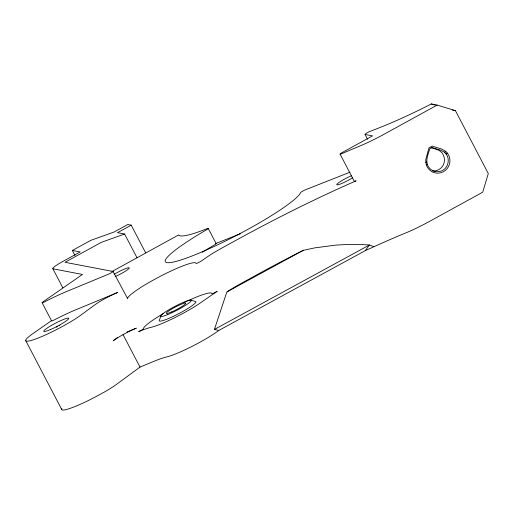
<?xml version="1.0" encoding="UTF-8"?>
<svg xmlns="http://www.w3.org/2000/svg" width="514" height="514" viewBox="0 0 514 514"><rect width="100%" height="100%" fill="white"/><g stroke="black" fill="none" stroke-linecap="round" stroke-linejoin="round"><path stroke-width="0.77" d="M160.895 315.68L159.449 320.183A20.644 2.621 -27.6 0 0 178.788 313.636A20.644 2.621 -27.6 0 0 195.307 301.455L190.778 300.067M373.89 246.72L365.293 250.639L218.797 330.438L214.428 329.435L225.922 294.753L227.059 291.836L227.773 291.367A34.406 4.369 -27.6 0 1 241.111 283.432L255.606 275.472A205.214 26.073 -27.6 0 1 300.009 251.982L303.209 250.357L314.793 247.876L335.61 245.133L346.224 244.529L362.319 244.593L369.444 244.992L373.89 246.72A205.214 26.073 -27.6 0 1 405.919 232.874A34.406 4.369 -27.6 0 0 428.939 221.714L482.71 192.191L488.3 173.552L455.41 110.645L437.17 105.087L431.291 103.963A96.709 12.291 -27.6 0 1 380.932 127.119L369.829 131.507A3.444 0.437 -27.6 0 0 366.353 133.274A3.444 0.437 -27.6 0 0 365.056 134.456L367.613 139.345M365.293 250.639L369.444 244.992L214.428 329.435M444.674 152.472L445.683 151.328L447.398 153.146A12.387 12.13 -79.2 0 1 443.492 171.682A12.387 12.13 -79.2 0 1 426.26 164.75L425.708 159.745L429.023 147.82L432.113 146.117L441.353 148.931L445.683 151.328L444.533 152.324L440.684 150.204L431.978 147.55L429.877 148.707C427.931 154.733 424.365 162.559 429.46 168.123C432.409 171.49 437.459 172.653 441.584 170.905C448.902 168.065 450.617 157.29 444.533 152.324M354.435 181.108A3.444 0.437 -27.6 0 0 356.054 180.857A205.214 26.073 -27.6 0 0 236.948 239.781L222.453 247.748A34.406 4.369 -27.6 0 0 206.435 257.482L201.366 261.003A3.444 0.437 -27.6 0 1 198.018 262.853A3.444 0.437 -27.6 0 1 196.02 263.425A38.537 4.896 -27.6 0 0 161.634 275.62A38.537 4.896 -27.6 0 0 127.575 298.525L113.151 271.578A3.444 0.437 -27.6 0 1 108.66 274.116L65.824 291.856A41.287 5.249 -27.6 0 0 45.258 301.532A3.444 0.437 -27.6 0 1 42.379 302.727A3.444 0.437 -27.6 0 1 42.848 301.949L82.452 274.444L53.083 268.828A13.762 1.748 -27.6 0 1 62.271 261.767L80.145 251.956L72.378 250.472L74.967 255.426M446.216 154.2L447.398 153.146L446.056 153.943M117.629 337.499L113.253 340.718A19.506 2.48 -27.6 0 1 136.306 328.163L126.945 332.038M218.797 330.438A34.406 4.369 -27.6 0 1 166.607 356.947A41.859 5.32 -27.6 0 0 153.699 361.432L140.02 367.092L117.076 383.958A34.406 4.369 -27.6 0 1 105.511 391.443L101.913 393.351A34.406 4.369 -27.6 0 1 61.828 408.714M51.676 320.55L33.352 333.278A34.406 4.369 -27.6 0 0 37.169 338.424A34.406 4.369 -27.6 0 0 81.026 315.005L94.595 305.027A19.506 2.48 -27.6 0 1 117.648 292.472L75.314 310A41.287 5.249 -27.6 0 0 54.747 319.676A3.444 0.437 -27.6 0 1 51.734 320.569M72.378 250.472L90.843 240.334L114.095 232.02L127.8 224.496L131.205 225.145L145.655 252.792M131.205 225.145L117.5 232.669L124.6 234.024L137.02 257.784M111.956 271.546L178.724 234.892A77.505 9.85 -27.6 0 0 207.013 228.704A3.444 0.437 -27.6 0 1 208.26 228.518A3.444 0.437 -27.6 0 1 206.422 229.861A76.38 9.708 -27.6 0 0 167.089 262.648A76.38 9.708 -27.6 0 0 238.175 234.551A76.38 9.708 -27.6 0 0 300.581 192.641A3.444 0.437 -27.6 0 1 302.354 191.33A3.444 0.437 -27.6 0 1 305.419 189.807L349.931 172.216M437.17 105.087L383.399 134.61A34.406 4.369 -27.6 0 1 360.385 145.77L341.829 153.641A3.444 0.437 -27.6 0 1 340.095 154.027A3.444 0.437 -27.6 0 1 342.452 152.395L372.528 135.882L365.056 134.456M227.059 291.836L303.209 250.357M56.328 327.103L57.825 326.319M427.269 164.255L426.26 164.75L427.391 164.538M59.412 325.523L59.92 325.278M215.668 243.533L240.269 233.806M124.6 234.024L101.342 242.338L65.002 262.288L113.221 271.508M426.8 162.064L425.733 162.276L426.845 162.263M452.294 110.047L455.41 110.645M431.291 103.963L435.114 105.113M431.066 147.704L436.868 149.471A11.012 10.781 -79.2 0 1 432.807 170.982M340.088 154.116L354.319 181.339M208.189 228.383L216.098 243.507M122.994 334.53L140.02 367.092M52.833 268.706L62.83 287.827M42.084 302.695L51.573 320.839M25.7 340.57L61.686 409.401M163.407 313.546A38.537 4.896 -27.6 0 0 143.387 328.774A3.444 0.437 -27.6 0 1 141.8 330.014A3.444 0.437 -27.6 0 1 138.703 331.581A41.859 5.32 -27.6 0 1 151.116 327.309A34.406 4.369 -27.6 0 0 200.518 302.823L217.178 291.245A3.444 0.437 -27.6 0 1 213.83 293.096A3.444 0.437 -27.6 0 1 211.832 293.667A38.537 4.896 -27.6 0 0 187.822 300.799M183.993 302.605A38.537 4.896 -27.6 0 1 187.192 301.088M352.745 177.664A11.012 1.401 -27.6 0 1 339.651 184.282A11.012 1.401 -27.6 0 1 338.829 182.598A11.012 1.401 -27.6 0 1 351.756 175.634M114.089 274.418A11.012 1.401 -27.6 0 1 126.585 268.244A11.012 1.401 -27.6 0 1 127.369 269.863A11.012 1.401 -27.6 0 1 115.149 276.596M202.169 252.29A76.38 9.708 -27.6 0 1 214.325 244.985A3.444 0.437 -27.6 0 0 215.668 243.572M50.301 329.635A14.109 1.793 -27.6 0 0 68.773 318.339A14.109 1.793 -27.6 0 0 49.678 326.461A14.109 1.793 -27.6 0 0 50.301 329.635M167.654 314.613A17.206 2.184 -27.6 0 0 191.285 300.594A17.206 2.184 -27.6 0 0 169.157 309.589A17.206 2.184 -27.6 0 0 167.654 314.613M171.682 311.902A11.012 1.401 -27.6 0 0 185.792 303.17A11.012 1.401 -27.6 0 0 170.622 309.724A11.012 1.401 -27.6 0 0 171.682 311.902"/></g></svg>
